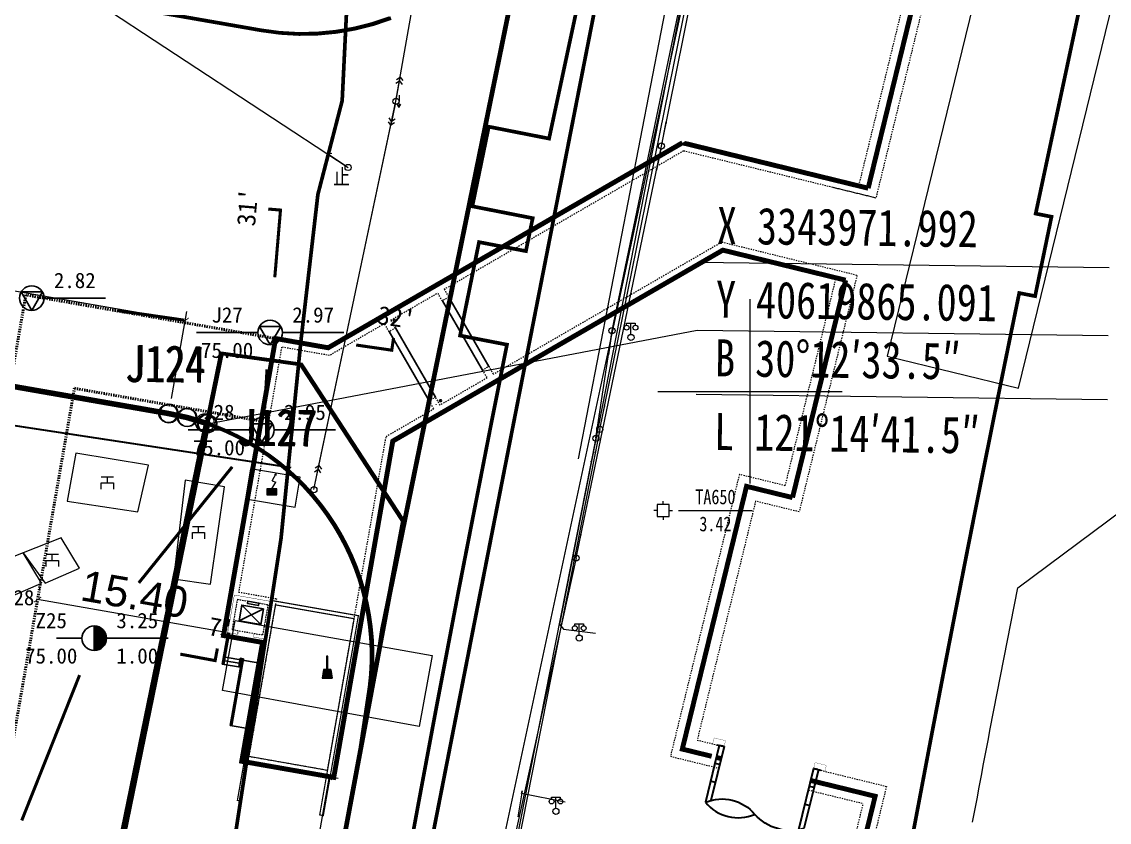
# Model space of a CAD drawing. Extents: x 274235 to 276654, y 142848 to 144425.
# Drawn here: x 275340.8 to 275429.2, y 143365 to 143430.1 of the extents above; entities that cross this region are included whole.
import ezdxf
from ezdxf.enums import TextEntityAlignment as Align

# ---------------------------------------------------------------- set-up
doc = ezdxf.new("R2010")
doc.units = 0
doc.header["$LTSCALE"] = 1.5
doc.header["$PDMODE"] = 1
doc.header["$PDSIZE"] = 0.2
for name, pattern in [('__DASH', [0.35, 0.25, -0.1]), ('ACAD_ISO04W100', [30, 24, -3, 0, -3]), ('DASH', [0.35, 0.25, -0.1]), ('X5', [3, 2, -1])]:
    doc.linetypes.add(name, pattern=pattern)
doc.layers.get('0').update_dxf_attribs({"linetype": 'CONTINUOUS', "lineweight": 0})
doc.layers.get('Defpoints').update_dxf_attribs({"linetype": 'CONTINUOUS'})
for name, color, linetype in [('00人防设备', 7, 'CONTINUOUS'), ('11', 8, 'X5'), ('BRF-给排水专业管线', 155, 'CONTINUOUS'), ('EVA', 230, 'CONTINUOUS'), ('HOLE', 1, 'CONTINUOUS'), ('JZ-建筑', 7, 'CONTINUOUS'), ('JZ-装修层', 71, 'CONTINUOUS'), ('PROFILE', 241, 'CONTINUOUS'), ('使用层', 7, 'CONTINUOUS'), ('看线', 254, 'CONTINUOUS'), ('福明路站平面090922车站主体施工图归档原文件$0$08公共楼梯的', 7, 'CONTINUOUS'), ('结构墙', 4, 'CONTINUOUS')]:
    doc.layers.add(name, color=color, linetype=linetype)
for name, color, linetype, lineweight in [('1-车站轮廓', 140, 'DASH', 13), ('_ACM-A-ANNO-DIMS', 7, 'CONTINUOUS', 5), ('_ACM-A-SITE-OTLN', 3, 'CONTINUOUS', 25), ('_ACM-A-SITE-WALL', 5, 'CONTINUOUS', 50), ('DLDW', 8, 'CONTINUOUS', 0), ('GXYZ', 8, 'CONTINUOUS', 0), ('JG', 140, 'CONTINUOUS', 30), ('JZD', 1, 'CONTINUOUS', 0), ('JZP', 1, 'CONTINUOUS', 0), ('KZD', 8, 'CONTINUOUS', 0), ('RD-红线', 7, 'CONTINUOUS', 13), ('SXSS', 8, 'CONTINUOUS', 0), ('TK', 7, 'CONTINUOUS', 0), ('ZBTZ', 8, 'CONTINUOUS', 0)]:
    doc.layers.add(name, color=color, linetype=linetype, lineweight=lineweight)
doc.layers.add('ASSIST', color=8, linetype='CONTINUOUS', lineweight=0, plot=False)
doc.layers.add('T2006年到2024年报批数据汇总', color=7, linetype='CONTINUOUS', lineweight=60, true_color=0x0070ff)
doc.styles.add('_ACM-G-NOTES', font='arial.ttf', dxfattribs={"height": 2.5})
doc.styles.add('HZ', font='', dxfattribs={"width": 0.8})
doc.styles.add('ST', font='')
doc.styles.get("Standard").update_dxf_attribs({"font": ''})
doc.styles.add('控制点注记', font='', dxfattribs={"width": 0.8, "height": 1.2})
doc.styles.add('管线性质说明', font='', dxfattribs={"width": 0.8, "height": 1.25})
doc.styles.get('HZ').set_extended_font_data('NSimSun')
doc.styles.get('ST').set_extended_font_data('SimSun')
doc.styles.get('Standard').set_extended_font_data('NSimSun')
doc.styles.get('控制点注记').set_extended_font_data('NSimSun')
doc.styles.get('管线性质说明').set_extended_font_data('NSimSun')
doc.linetypes.add('1161', pattern='A,0,[149,AAA.SHX,S=0.15,R=0,X=0,Y=0],-1.6', length=1.6)
doc.dimstyles.new('_ACM-DIM-A_m', dxfattribs={"dimscale": 0.5, "dimtxt": 2.5, "dimasz": 1, "dimexe": 1.5, "dimexo": 2.5, "dimgap": 1, "dimtad": 1, "dimzin": 1, "dimdsep": 46, "dimtxsty": '_ACM-G-NOTES', "dimblk": 'ARCHTICK', "dimcen": 2.5, "dimclrd": 256, "dimclre": 256, "dimclrt": 256, "dimazin": 0, "dimtfac": 1, "dimtmove": 0, "dimatfit": 3, "dimldrblk": 'DOTSMALL', "dimfxl": 1, "dimlwd": 18, "dimlwe": 18, "dimarcsym": 0})

# ---------------------------------------------------------------- blocks, each defined once
blk = doc.blocks.new('gc097')
for p, q in [((-0.7, 2), (-0.7, 2.3)), ((-0.7, 2.3), (0.7, 2.3)), ((0, 0.5), (0, 2.3)), ((0.7, 2.3), (0.7, 2))]:
    blk.add_line(p, q)
for centre, radius in [((-0.7, 1.6), 0.4), ((0.73, 1.6), 0.4), ((0, 0), 0.5)]:
    blk.add_circle(centre, radius)
blk = doc.blocks.new('gc232')
for p, q in [((0.5, 1), (0.5, -1)), ((0.5, -1), (0.19, -0.46)), ((0.5, -1), (0.81, -0.46))]:
    blk.add_line(p, q)
blk.add_circle((0, 0), 0.5)
blk = doc.blocks.new('gc170')
at = {"linetype": 'Continuous'}
blk.add_circle((0, 0), 0.5, dxfattribs=at)
blk = doc.blocks.new('gc013a')
at = {"linetype": 'Continuous'}
blk.add_line((0.5, 0), (4, 0), dxfattribs=at)
at = {"linetype": 'Continuous', "flags": 128}
for points in [[(2.88, 0.5), (3.38, 0), (2.88, -0.5)], [(3.5, 0.5), (4, 0), (3.5, -0.5)]]:
    blk.add_lwpolyline(points, dxfattribs=at)
blk = doc.blocks.new('gc013b')
at = {"linetype": 'Continuous'}
blk.add_line((0.5, 0), (4, 0), dxfattribs=at)
at = {"linetype": 'Continuous', "flags": 128}
blk.add_lwpolyline([(3.5, 0.5), (4, 0), (3.5, -0.5)], dxfattribs=at)
blk = doc.blocks.new('gc013c')
at = {"linetype": 'Continuous'}
blk.add_line((0.5, 0), (4, 0), dxfattribs=at)
at = {"linetype": 'Continuous', "const_width": 0.15, "flags": 128}
blk.add_lwpolyline([(3.775, 0, 1), (3.925, 0, 1)], format="xyb", close=True, dxfattribs=at)
blk = doc.blocks.new('*U24')
at = {"linetype": 'Continuous'}
for points in [[(0, 0.5), (0.8, 1), (-0.8, 1)], [(0, 0.5), (-0.8, 1), (-0.8, 0)], [(0, 0.5), (-0.8, 0), (0.8, 0)], [(0, 0.5), (0.8, 0), (0.8, 1)]]:
    blk.add_solid(points, dxfattribs=at)
blk = doc.blocks.new('gc129')
for p, q in [((0, 1), (0.64, 2.04)), ((0.05, 2.29), (0.73, 3.47)), ((0.05, 2.29), (0.64, 2.04))]:
    blk.add_line(p, q)
blk.add_lwpolyline([(0.8, 3.6, 0, 0.5, 0), (0.58, 3.19, 0.5, 0.5, 0)], format="xyseb")
blk.add_lwpolyline([(-0.8, 0), (0.8, 0), (0.8, 1), (-0.8, 1), (-0.8, 0)], close=True)
at = {"linetype": 'Continuous'}
blk.add_blockref('*U24', (0, 0), dxfattribs=at)
blk = doc.blocks.new('*U27')
at = {"linetype": 'Continuous'}
for points in [[(0, 2.5), (0.1, 3.6), (-0.1, 3.6)], [(0, 2.5), (-0.1, 3.6), (-0.1, 1.4)], [(0, 2.5), (0.1, 1.4), (0.1, 3.6)], [(0, 2.5), (-0.1, 1.4), (0.1, 1.4)]]:
    blk.add_solid(points, dxfattribs=at)
blk = doc.blocks.new('*U28')
at = {"linetype": 'Continuous'}
for points in [[(-0.1, -0.1), (-0.6, 0.6), (-0.8, -0.8)], [(-0.1, -0.1), (0.6, 0.6), (-0.6, 0.6)], [(-0.1, -0.1), (0.8, -0.8), (0.6, 0.6)], [(-0.1, -0.1), (-0.8, -0.8), (0.8, -0.8)]]:
    blk.add_solid(points, dxfattribs=at)
blk = doc.blocks.new('gc017')
for p, q in [((-0.6, 0.6), (-0.8, -0.8)), ((-0.6, 0.6), (0.6, 0.6)), ((0.6, 0.6), (0.8, -0.8)), ((-0.8, -0.8), (0.8, -0.8))]:
    blk.add_line(p, q)
for points in [[(-0.1, 0.6), (0.1, 0.6), (0.1, 2.8), (-0.1, 2.8)], [(0.6, 0.6), (-0.6, 0.6), (-0.8, -0.8), (0.8, -0.8)]]:
    blk.add_lwpolyline(points, close=True)
at = {"const_width": 0.2}
blk.add_lwpolyline([(-0.6, 0.6), (-0.6, 0.6), (-0.6, 0.6)], dxfattribs=at)
blk.add_point((0, 0))
at = {"linetype": 'Continuous'}
for name, p in [('*U27', (0, -0.8)), ('*U28', (0, 0))]:
    blk.add_blockref(name, p, dxfattribs=at)
blk = doc.blocks.new('gc259')
at = {"linetype": 'Continuous', "flags": 128}
for points in [[(-1, 0), (-1.5, 0)], [(-1, -1), (1, -1), (1, 1), (-1, 1), (-1, -1)], [(0, 1), (0, 1.5)], [(1, 0), (1.5, 0)], [(0, -1), (0, -1.5)]]:
    blk.add_lwpolyline(points, dxfattribs=at)
at = {"linetype": 'Continuous'}
blk.add_point((0, 0), dxfattribs=at)
blk = doc.blocks.new('gc018')
for p, q in [((-1, 1), (1, 1)), ((-1, 0), (1, 0)), ((-1, -1), (-1, 0)), ((0, 0), (0, 1)), ((1, 0), (1, -1))]:
    blk.add_line(p, q)
blk = doc.blocks.new('GC0000')
at = {"linetype": 'Continuous'}
blk.add_point((0, 0), dxfattribs=at)
blk = doc.blocks.new('JGTTYUYI')
at = {"color": 252}
for points in [[(4946652, -3367056), (5042652, -3367056), (5042652, -3356056), (4946652, -3356056), (4946652, -3367056)], [(5086595, -3409770), (5086166, -3403284)]]:
    blk.add_lwpolyline(points, dxfattribs=at)
at = {"layer": '00人防设备', "color": 252}
blk.add_line((5055191, -3401771), (5055202, -3401759), dxfattribs=at)
at = {"layer": '1-车站轮廓', "color": 252}
for points in [[(5208573, -3335281), (5232087, -3333180), (5233252, -3346872), (5233252, -3362026), (5209652, -3362026), (5209652, -3360306), (5078452, -3360306)], [(5076652, -3358806), (5211452, -3358806), (5211452, -3360226), (5231452, -3360226), (5231452, -3346949), (5230446, -3335134), (5210526, -3336914), (5210768, -3339764), (5167999, -3343141)], [(5030352, -3374622), (5030352, -3371006)], [(5036852, -3371006), (5036852, -3373305)], [(5054852, -3372606), (5037452, -3372606)], [(5073817, -3413752), (5073611, -3410629), (5086595, -3409770), (5086166, -3403284), (5058673, -3405103), (5055573, -3401869), (5055032, -3402388)], [(5074249, -3411188), (5076743, -3411023)]]:
    blk.add_lwpolyline(points, dxfattribs=at)
at = {"layer": '1-车站轮廓', "color": 252, "ltscale": 0.008}
for points, const_width in [([(5209445, -3336007), (5231358, -3334049), (5232452, -3346906), (5232452, -3361226), (5210452, -3361226), (5210452, -3359506), (5077652, -3359506), (5077652, -3364846)], 400), ([(5077652, -3364906), (5077652, -3359506)], 100), ([(4966602, -3371806), (5029752, -3371806)], 400), ([(5037452, -3371806), (5037452, -3382096), (5058913, -3404486), (5086625, -3402653), (5087127, -3410236), (5077336, -3410884), (5077549, -3414106), (5053077, -3415726), (5052790, -3411394), (5029752, -3387358)], 400), ([(5037452, -3371806), (5055652, -3371806)], 400), ([(5055652, -3371806), (5055652, -3375656), (5077652, -3375656), (5077652, -3373195)], 400), ([(5077652, -3372785), (5077652, -3372406)], 400)]:
    blk.add_lwpolyline(points, dxfattribs=dict(at, const_width=const_width))
for points in [[(5076652, -3364906), (5076652, -3358806)], [(5078452, -3364906), (5078452, -3360306)], [(5076652, -3364906), (5078452, -3364906)], [(4966002, -3371006), (5030352, -3371006)], [(5045923, -3403362), (5030352, -3387117), (5030352, -3371006)], [(5036852, -3371006), (5056652, -3371006)], [(5036852, -3371006), (5036852, -3382337), (5051698, -3397826)], [(5056652, -3371006), (5056652, -3374656), (5076652, -3374656)], [(5029752, -3371806), (5029752, -3371806)], [(5037452, -3371806), (5037452, -3382096), (5055799, -3401237)], [(5054852, -3372606), (5054852, -3376456), (5078452, -3376456), (5078452, -3372406)], [(5076652, -3374656), (5076652, -3372406)], [(5076652, -3372406), (5078452, -3372406)], [(4966602, -3372606), (5029752, -3372606)], [(5051572, -3398778), (5051157, -3398345), (5051698, -3397826)], [(5051572, -3398778), (5052113, -3398259)], [(5052113, -3398259), (5055158, -3401436), (5054617, -3401955)], [(5048949, -3407387), (5048949, -3407387), (5052790, -3411394), (5053077, -3415726), (5077549, -3414106), (5077336, -3410884), (5087127, -3410236), (5086625, -3402653), (5058913, -3404486), (5055591, -3401021), (5055591, -3401021)], [(5054617, -3401955), (5055032, -3402388)], [(5045923, -3403362), (5046464, -3402843), (5046879, -3403276)], [(5046879, -3403276), (5046338, -3403795)], [(5049924, -3406453), (5049383, -3406972), (5046338, -3403795)], [(5050339, -3406886), (5049798, -3407405), (5053374, -3411136), (5053636, -3415087), (5073817, -3413752)], [(5049924, -3406453), (5050339, -3406886)], [(5074416, -3413712), (5074249, -3411188)], [(5074416, -3413712), (5076910, -3413547), (5076743, -3411023)]]:
    blk.add_lwpolyline(points, dxfattribs=at)
blk.add_lwpolyline([(5029752, -3371806, 400, 400, 0), (5029752, -3387358, 0, 0, 0), (5048949, -3407387, 0, 0, 0)], format="xyseb", dxfattribs=at)
at = {"layer": 'BRF-给排水专业管线', "color": 252}
for centre in [(5054797, -3401493), (5049346, -3406717)]:
    blk.add_circle(centre, 80, dxfattribs=at)
at = {"layer": 'JG', "color": 252, "ltscale": 5}
for p, q in [((5076652, -3364906), (5076652, -3364306)), ((5076652, -3364506), (5081578, -3364505)), ((5076652, -3364556), (5076652, -3364906)), ((5076652, -3364906), (5081774, -3364905)), ((5078152, -3364505), (5078152, -3364905)), ((5079652, -3364505), (5079652, -3364905)), ((5076653, -3372406), (5081155, -3372405)), ((5076653, -3373006), (5076653, -3372406)), ((5076653, -3372406), (5076653, -3372756)), ((5078153, -3372405), (5078153, -3372805)), ((5079653, -3372405), (5079653, -3372805)), ((5076653, -3372806), (5081410, -3372805))]:
    blk.add_line(p, q, dxfattribs=at)
at = {"layer": 'JG', "color": 252, "ltscale": 5, "const_width": 20}
for points in [[(5076652, -3363956), (5076152, -3363956), (5076152, -3364406), (5076152, -3364406), (5076152, -3364706), (5076152, -3364706), (5076152, -3364906), (5076652, -3364906)], [(5076653, -3372406), (5076153, -3372406), (5076153, -3372856), (5076153, -3372856), (5076153, -3373156), (5076153, -3373156), (5076153, -3373356), (5076653, -3373356)]]:
    blk.add_lwpolyline(points, close=True, dxfattribs=at)
at = {"layer": 'JG', "color": 252, "ltscale": 5}
for points in [[(5081578, -3364505, -0.290415), (5081410, -3368655)], [(5081410, -3372805, -0.330105), (5081410, -3368655)], [(5081410, -3372805, 0.330105), (5081410, -3368655)]]:
    blk.add_lwpolyline(points, format="xyb", dxfattribs=at)
at = {"layer": 'JZ-建筑', "color": 252}
for points, const_width in [([(5089838, -3402741), (5089858, -3403040), (5073693, -3404109), (5074122, -3410595), (5090287, -3409526), (5090307, -3409825), (5073843, -3410914), (5073374, -3403830), (5089838, -3402741)], 100), ([(5077090, -3411717), (5077023, -3410704), (5073930, -3410909), (5074136, -3414032), (5077230, -3413827), (5077176, -3413014)], 30), ([(5076791, -3411737), (5076743, -3411023), (5074249, -3411188)], 30), ([(5074249, -3411188), (5074416, -3413713), (5076910, -3413548), (5076876, -3413034)], 30), ([(5076791, -3411737), (5077090, -3411717)], 30), ([(5076876, -3413034), (5077176, -3413014)], 30)]:
    blk.add_lwpolyline(points, dxfattribs=dict(at, const_width=const_width))
at = {"layer": 'JZ-装修层', "color": 252}
for p, q in [((5077027, -3410764), (5084411, -3410275)), ((5077031, -3410824), (5084415, -3410335)), ((5084506, -3411712), (5078998, -3412077)), ((5078998, -3412077), (5079015, -3412341)), ((5084510, -3411777), (5079062, -3412138)), ((5079062, -3412138), (5079071, -3412267)), ((5079071, -3412267), (5079729, -3412224)), ((5079015, -3412341), (5079734, -3412294)), ((5077221, -3413693), (5079815, -3413521)), ((5077225, -3413762), (5079820, -3413591))]:
    blk.add_line(p, q, dxfattribs=at)
at = {"layer": '使用层', "color": 252}
blk.add_line((5077076, -3413021), (5077058, -3413022), dxfattribs=at)
at = {"layer": '看线', "color": 252}
for p, q in [((5077023, -3410704), (5084407, -3410216)), ((5079027, -3410692), (5079225, -3413695)), ((5084514, -3411842), (5079126, -3412198)), ((5079426, -3412179), (5079525, -3413675)), ((5079725, -3412159), (5079824, -3413656)), ((5079824, -3413656), (5077230, -3413827))]:
    blk.add_line(p, q, dxfattribs=at)
at = {"layer": '看线', "color": 252, "ltscale": 0.8}
for points in [[(5046464, -3402843), (5051157, -3398345)], [(5046879, -3403276), (5051572, -3398778)], [(5049924, -3406453), (5054617, -3401955)], [(5050339, -3406886), (5055032, -3402388)]]:
    blk.add_lwpolyline(points, dxfattribs=at)
at = {"layer": '看线', "color": 252}
blk.add_lwpolyline([(5084514, -3411842), (5084407, -3410216)], dxfattribs=at)
at = {"layer": '福明路站平面090922车站主体施工图归档原文件$0$08公共楼梯的', "color": 252, "lineweight": -3}
for p, q in [((5074795, -3413255), (5075966, -3411368)), ((5076092, -3413164), (5074669, -3411459))]:
    blk.add_line(p, q, dxfattribs=at)
for points in [[(5074669, -3411459), (5075966, -3411368), (5076092, -3413164), (5074795, -3413255)], [(5074302, -3411936), (5074501, -3411922), (5074564, -3412820), (5074365, -3412834)]]:
    blk.add_lwpolyline(points, close=True, dxfattribs=at)
at = {"layer": '结构墙', "color": 252}
for p, q in [((5078052, -3364505), (5076652, -3364506)), ((5078053, -3372805), (5076653, -3372806))]:
    blk.add_line(p, q, dxfattribs=at)
blk = doc.blocks.new('A$C2A366C87')
at = {"layer": 'T2006年到2024年报批数据汇总', "color": 30, "linetype": 'X5', "lineweight": -2, "const_width": 0.3}
blk.add_lwpolyline([(264.414, 323.799), (257.648, 287.622), (240.101, 290.97), (249.623, 337.451), (256.095, 336.555)], close=True, dxfattribs=at)
at = {"color": 3, "xscale": 0.001, "yscale": 0.001, "zscale": 0.001, "rotation": 256.2583456811273}
blk.add_blockref('JGTTYUYI', (4772.274, 4435.724), dxfattribs=at)
blk = doc.blocks.new('A$C58C25E19')
at = {"color": 1, "linetype": 'Continuous', "flags": 128}
blk.add_lwpolyline([(308.795, -129.468), (318.192, -71.46), (318.323, -70.508), (318.409, -69.542), (318.447, -68.566), (318.438, -67.583), (318.38, -66.597), (318.273, -65.611), (318.117, -64.63), (317.912, -63.656), (317.659, -62.694), (317.358, -61.747), (317.012, -60.818), (316.622, -59.911), (316.19, -59.028), (315.718, -58.173), (315.209, -57.347), (314.664, -56.554), (314.083, -55.789), (313.46, -55.045), (312.797, -54.328), (312.095, -53.64), (311.356, -52.984), (310.584, -52.364), (309.779, -51.781), (308.945, -51.237), (308.085, -50.737), (307.203, -50.28), (306.301, -49.868), (305.384, -49.503), (304.454, -49.185), (303.515, -48.914), (302.571, -48.691), (301.626, -48.516), (63.21, -10.167)], dxfattribs=at)
at = {"layer": 'RD-红线'}
for points in [[(370.866, -61.785), (382.933, -52.544)], [(370.866, -61.785), (382.933, -52.544)], [(370.866, -61.785), (382.933, -52.544)], [(370.866, -61.785), (382.933, -52.544)], [(367.439, -80.889), (367.604, -79.935), (367.77, -78.982), (367.937, -78.029), (368.104, -77.077), (368.271, -76.124), (368.438, -75.171), (368.606, -74.218), (368.775, -73.266), (370.866, -61.785)], [(367.439, -80.889), (367.604, -79.935), (367.77, -78.982), (367.937, -78.029), (368.104, -77.077), (368.271, -76.124), (368.438, -75.171), (368.606, -74.218), (368.775, -73.266), (370.866, -61.785)], [(367.439, -80.889), (367.604, -79.935), (367.77, -78.982), (367.937, -78.029), (368.104, -77.077), (368.271, -76.124), (368.438, -75.171), (368.606, -74.218), (368.775, -73.266), (370.866, -61.785)], [(367.439, -80.889), (367.604, -79.935), (367.77, -78.982), (367.937, -78.029), (368.104, -77.077), (368.271, -76.124), (368.438, -75.171), (368.606, -74.218), (368.775, -73.266), (370.866, -61.785)]]:
    blk.add_lwpolyline(points, dxfattribs=at)
blk = doc.blocks.new('BASEMENT')
at = {"layer": '_ACM-A-SITE-WALL', "linetype": '__DASH', "ltscale": 10}
blk.add_lwpolyline([(1891631, 816805), (1681958, 816805), (1681958, 789605), (1619758, 789605), (1619758, 610202), (1652552, 575356), (1764854, 536805), (1911521, 536805), (1919331, 545026), (1919331, 788642), (1896831, 788642), (1896831, 836511), (1912251, 836494), (1912258, 843311), (1891631, 843311)], close=True, dxfattribs=at)
blk = doc.blocks.new('_ArchTick')
at = {"const_width": 0.15}
blk.add_lwpolyline([(-0.5, -0.5), (0.5, 0.5)], dxfattribs=at)
blk = doc.blocks.new('*D1751')
at = {"layer": '_ACM-A-ANNO-DIMS', "lineweight": 18}
for p, q in [((275219.146, 143419.16), (275220.988, 143429.725)), ((275220.859, 143428.986), (275354.043, 143405.76)), ((275352.938, 143399.423), (275354.172, 143406.499))]:
    blk.add_line(p, q, dxfattribs=at)
at = {"layer": 'Defpoints', "color": 0}
for p in [(275218.931, 143417.929), (275354.043, 143405.76), (275352.723, 143398.192)]:
    blk.add_point(p, dxfattribs=at)
at = {"layer": '_ACM-A-ANNO-DIMS', "lineweight": 18, "xscale": 0.5, "yscale": 0.5, "zscale": 0.5}
for p, rotation in [((275220.859, 143428.986), 170.1075691695914), ((275354.043, 143405.76), 350.1075691695913)]:
    blk.add_blockref('_ArchTick', p, dxfattribs=dict(at, rotation=rotation))
at = {"layer": '_ACM-A-ANNO-DIMS', "insert": (275287.757, 143419.124), "char_height": 2.5, "attachment_point": 5, "rotation": 350.10757, "style": '_ACM-G-NOTES'}
blk.add_mtext('135.19', dxfattribs=at)
blk = doc.blocks.new('_DotSmall')
at = {"color": 0, "linetype": 'ByBlock', "const_width": 0.5}
blk.add_lwpolyline([(-0.0625, 0, 1), (0.0625, 0, 1)], format="xyb", close=True, dxfattribs=at)
blk = doc.blocks.new('*D1694')
at = {"layer": '_ACM-A-ANNO-DIMS', "lineweight": 18, "transparency": 16777216}
for p, q in [((58.273, 89.631), (58.273, 89.412)), ((73.673, 89.631), (73.673, 89.412)), ((73.673, 88.662), (58.273, 88.662))]:
    blk.add_line(p, q, dxfattribs=at)
at = {"layer": 'Defpoints', "color": 0, "transparency": 16777216}
for p in [(58.273, 88.662), (58.273, 88.381), (73.673, 88.381)]:
    blk.add_point(p, dxfattribs=at)
at = {"layer": '_ACM-A-ANNO-DIMS', "lineweight": 18, "transparency": 16777216, "xscale": 0.5, "yscale": 0.5, "zscale": 0.5}
for p, rotation in [((58.273, 88.662), 179.9999999930701), ((73.673, 88.662), 359.99999999307)]:
    blk.add_blockref('_ArchTick', p, dxfattribs=dict(at, rotation=rotation))
at = {"layer": '_ACM-A-ANNO-DIMS', "transparency": 16777216, "insert": (65.973, 90.438), "char_height": 2.5, "attachment_point": 5, "rotation": 360, "style": '_ACM-G-NOTES'}
blk.add_mtext('15.40', dxfattribs=at)
blk = doc.blocks.new('*D1695')
at = {"layer": '_ACM-A-ANNO-DIMS', "lineweight": 18, "transparency": 16777216}
for p, q in [((78.142, 78.564), (84.864, 78.564)), ((84.114, 78.564), (84.114, 58.237)), ((78.142, 58.237), (84.864, 58.237))]:
    blk.add_line(p, q, dxfattribs=at)
at = {"layer": 'Defpoints', "color": 0, "transparency": 16777216}
for p in [(76.892, 78.564), (76.892, 58.237), (84.114, 58.237)]:
    blk.add_point(p, dxfattribs=at)
at = {"layer": '_ACM-A-ANNO-DIMS', "lineweight": 18, "transparency": 16777216, "xscale": 0.5, "yscale": 0.5, "zscale": 0.5}
for p, rotation in [((84.114, 78.564), 90), ((84.114, 58.237), 270)]:
    blk.add_blockref('_ArchTick', p, dxfattribs=dict(at, rotation=rotation))
at = {"layer": '_ACM-A-ANNO-DIMS', "transparency": 16777216, "insert": (82.337, 68.401), "char_height": 2.5, "attachment_point": 5, "rotation": 90, "style": '_ACM-G-NOTES'}
blk.add_mtext('20.33', dxfattribs=at)
blk = doc.blocks.new('*D1720')
at = {"layer": '_ACM-A-ANNO-DIMS', "lineweight": 18, "transparency": 16777216}
for p, q in [((67.251, 64.328), (61.445, 69.13)), ((62.023, 68.652), (44.19, 47.089)), ((49.418, 42.765), (43.612, 47.567))]:
    blk.add_line(p, q, dxfattribs=at)
at = {"layer": 'Defpoints', "color": 0, "transparency": 16777216}
for p in [(68.215, 63.532), (44.19, 47.089), (50.381, 41.969)]:
    blk.add_point(p, dxfattribs=at)
at = {"layer": '_ACM-A-ANNO-DIMS', "lineweight": 18, "transparency": 16777216, "xscale": 0.5, "yscale": 0.5, "zscale": 0.5}
for p, rotation in [((62.023, 68.652), 50.40824551412609), ((44.19, 47.089), 230.4082455141261)]:
    blk.add_blockref('_ArchTick', p, dxfattribs=dict(at, rotation=rotation))
at = {"layer": '_ACM-A-ANNO-DIMS', "transparency": 16777216, "insert": (51.738, 59.003), "char_height": 2.5, "attachment_point": 5, "rotation": 50.40825, "style": '_ACM-G-NOTES'}
blk.add_mtext('27.98', dxfattribs=at)
blk = doc.blocks.new('H_sam_hole')
blk.add_line((0, 2), (0, -2))
at = {"const_width": 2}
blk.add_lwpolyline([(0, -1, 0.414214), (1, 0, 0.414214), (0, 1, 1)], format="xyb", dxfattribs=at)
blk.add_circle((0, 0), 2)
blk = doc.blocks.new('H_cpt_hole')
for p, q in [((-1.73, 1), (1.73, 1)), ((0, -2), (-1.73, 1)), ((1.73, 1), (0, -2))]:
    blk.add_line(p, q)
blk.add_circle((0, 0), 2)
blk = doc.blocks.new('DIM')
at = {"layer": '_ACM-A-ANNO-DIMS'}
for p1, p2, distance, picture, middle in [((73.673, 88.381), (58.273, 88.381), -0.281, '*D1694', (65.973, 90.438)), ((76.892, 78.564), (76.892, 58.237), 7.223, '*D1695', (82.337, 68.401)), ((68.215, 63.532), (50.381, 41.969), -8.035, '*D1720', (51.738, 59.003))]:
    dim = blk.add_aligned_dim(p1=p1, p2=p2, distance=distance, dimstyle='_ACM-DIM-A_m', dxfattribs=at)
    dim.commit()
    dim.dimension.update_dxf_attribs({"geometry": picture, "text_midpoint": middle})

msp = doc.modelspace()

# ---------------------------------------------------------------- linework, layer by layer
at = {"linetype": 'Continuous'}
for p, q in [((275395.765, 143410.519), (275429.212, 143410.079)), ((275355.872, 143397.369), (275395.692, 143404.978)), ((275395.692, 143404.978), (275429.139, 143404.538)), ((275429.07, 143399.302), (275395.623, 143399.742))]:
    msp.add_line(p, q, dxfattribs=at)
at = {"color": 4, "linetype": 'Continuous', "const_width": 0.3, "flags": 128}
for points in [[(275113.981, 143472.306), (275360.198, 143429.367), (275361.71, 143429.163), (275363.234, 143429.074), (275364.76, 143429.102), (275366.279, 143429.246), (275367.783, 143429.506), (275369.263, 143429.879), (275370.71, 143430.364)], [(275114.021, 143472.302), (275360.28, 143429.357), (275361.793, 143429.152), (275363.317, 143429.063), (275364.843, 143429.091), (275366.363, 143429.235), (275367.867, 143429.495), (275369.347, 143429.868), (275370.795, 143430.354)], [(275383.163, 143444.77), (275368.911, 143375.049), (275369.054, 143376), (275369.152, 143376.965), (275369.204, 143377.94), (275369.207, 143378.923), (275369.162, 143379.909), (275369.068, 143380.896), (275368.925, 143381.879), (275368.733, 143382.855), (275368.493, 143383.82), (275368.205, 143384.772), (275367.871, 143385.705), (275367.493, 143386.617), (275367.073, 143387.505), (275366.612, 143388.366), (275366.114, 143389.198), (275365.58, 143389.998), (275365.009, 143390.771), (275364.396, 143391.523), (275363.742, 143392.248), (275363.05, 143392.945), (275362.32, 143393.611), (275361.555, 143394.241), (275360.759, 143394.835), (275359.932, 143395.389), (275359.079, 143395.901), (275358.203, 143396.37), (275357.307, 143396.793), (275356.395, 143397.17), (275355.469, 143397.5), (275354.534, 143397.783), (275353.593, 143398.018), (275352.65, 143398.206), (275114.801, 143439.685)], [(275383.249, 143444.762), (275368.995, 143375.03), (275369.138, 143375.98), (275369.236, 143376.945), (275369.288, 143377.921), (275369.291, 143378.904), (275369.247, 143379.89), (275369.152, 143380.877), (275369.009, 143381.86), (275368.817, 143382.837), (275368.577, 143383.802), (275368.289, 143384.753), (275367.955, 143385.687), (275367.577, 143386.599), (275367.156, 143387.487), (275366.696, 143388.349), (275366.197, 143389.181), (275365.664, 143389.981), (275365.092, 143390.754), (275364.479, 143391.505), (275363.825, 143392.231), (275363.133, 143392.928), (275362.403, 143393.594), (275361.638, 143394.225), (275360.841, 143394.818), (275360.015, 143395.372), (275359.162, 143395.885), (275358.285, 143396.353), (275357.389, 143396.777), (275356.476, 143397.154), (275355.551, 143397.484), (275354.616, 143397.767), (275353.675, 143398.002), (275352.732, 143398.19), (275114.842, 143439.676)]]:
    msp.add_lwpolyline(points, dxfattribs=at)
at = {"layer": '11', "color": 3, "linetype": 'X5', "const_width": 0.3, "flags": 128}
msp.add_lwpolyline([(275354.165, 143329.588), (275357.421, 143359.339), (275361.849, 143388.036), (275363.478, 143404.213), (275364.846, 143416.015), (275366.822, 143423.639), (275367.53, 143438.064), (275367.86, 143453.586), (275370.868, 143458.34), (275392.683, 143454.735), (275388.619, 143437.434), (275367.26, 143328.594), (275354.165, 143329.588)], dxfattribs=at)
at = {"layer": 'ASSIST', "linetype": 'Continuous'}
for p, q in [((275371.196, 143423.594), (275377.279, 143458.12)), ((275388.777, 143404.938), (275398.96, 143453.837)), ((275392.792, 143419.952), (275399.675, 143453.845)), ((275378.41, 143356.282), (275397.775, 143446.618)), ((275387.781, 143396.912), (275397.733, 143445.84)), ((275344.996, 143432.863), (275367.308, 143418.207)), ((275364.934, 143393.963), (275370.783, 143421.638)), ((275385.85, 143386.455), (275392.792, 143419.952)), ((275387.462, 143396.19), (275388.777, 143404.938)), ((275387.462, 143396.19), (275378.627, 143351.542)), ((275387.781, 143396.912), (275379.006, 143352.447)), ((275385.85, 143386.455), (275378.579, 143353.511))]:
    msp.add_line(p, q, dxfattribs=at)
for points in [[(275386.058, 143394.513), (275394.464, 143437.925)], [(275364.52, 143392.007), (275371.196, 143423.594)]]:
    msp.add_lwpolyline(points, dxfattribs=at)
at = {"layer": 'DLDW', "linetype": '1161', "flags": 128}
for points, elevation in [([(275351.07, 143393.989), (275345.155, 143394.969), (275344.462, 143391.074), (275350.211, 143390.195)], 8.294), ([(275354.042, 143392.778), (275353.113, 143384.754), (275356.119, 143384.321), (275357.259, 143392.225)], 7.025), ([(275343.961, 143388.098), (275340.87, 143386.867), (275342.673, 143384.4), (275345.447, 143385.634)], 12.4), ([(275340.87, 143386.867), (275337.779, 143385.636), (275339.582, 143383.169), (275342.356, 143384.403)], 12.383)]:
    msp.add_lwpolyline(points, close=True, dxfattribs=dict(at, elevation=elevation))
at = {"layer": 'DLDW', "linetype": '1161'}
msp.add_lwpolyline([(275358.114, 143381.356), (275374.133, 143378.512), (275373.077, 143372.744), (275357.074, 143375.676)], close=True, dxfattribs=at)
at = {"layer": 'EVA'}
msp.add_circle((275352.729, 143398.191), 0.75, dxfattribs=at)
at = {"layer": 'GXYZ', "linetype": 'Continuous', "elevation": 6.197}
msp.add_lwpolyline([(275363.397, 143393.029), (275359.373, 143393.691), (275358.97, 143391.248), (275362.994, 143390.584)], close=True, dxfattribs=at)
at = {"layer": 'HOLE', "linetype": 'Continuous'}
for points in [[(275342.569, 143407.584), (275347.569, 143407.584)], [(275359.961, 143404.78), (275354.961, 143404.78)], [(275361.961, 143404.78), (275366.961, 143404.78)], [(275359.292, 143396.861), (275354.292, 143396.861)], [(275361.292, 143396.861), (275366.292, 143396.861)], [(275345.654, 143379.924), (275343.579, 143379.924)], [(275347.654, 143379.924), (275352.654, 143379.924)]]:
    msp.add_lwpolyline(points, dxfattribs=at)
at = {"layer": 'JZD', "const_width": 0.45, "flags": 128}
msp.add_lwpolyline([(275051.74, 143450.682), (275352.648, 143398.206), (275354.165, 143397.88), (275355.652, 143397.438), (275355.79, 143397.385), (275347.437, 143356.612), (275365.082, 143353.245), (275358.751, 143317.18), (275351.513, 143270.38), (275344.194, 143215.955), (275334.175, 143176.916), (275324.683, 143102.508)], dxfattribs=at)
at = {"layer": 'JZD', "color": 240, "const_width": 0.45, "flags": 128}
msp.add_lwpolyline([(275051.771, 143450.675), (275352.729, 143398.191), (275354.247, 143397.865), (275355.734, 143397.422), (275355.872, 143397.369), (275347.518, 143356.59), (275365.166, 143353.222), (275358.834, 143317.151), (275351.594, 143270.343), (275344.274, 143215.909), (275334.253, 143176.863), (275324.76, 143102.442)], dxfattribs=at)
at = {"layer": 'JZP', "linetype": 'Continuous'}
for centre in [(275352.648, 143398.206), (275352.729, 143398.191), (275354.165, 143397.88), (275354.247, 143397.865), (275355.652, 143397.438), (275355.79, 143397.385), (275355.872, 143397.369)]:
    msp.add_circle(centre, 0.75, dxfattribs=at)
at = {"layer": 'KZD', "linetype": 'Continuous'}
msp.add_line((275394.184, 143390.31, 3.417), (275400.184, 143390.31, 3.417), dxfattribs=at)
at = {"layer": 'PROFILE', "linetype": 'ACAD_ISO04W100', "ltscale": 0.08, "const_width": 0.25}
for points in [[(275361.341, 143409.28), (275361.803, 143414.745), (275360.806, 143414.829)], [(275348.569, 143406.572), (275353.961, 143405.792)], [(275367.961, 143403.768), (275370.858, 143403.349), (275371.001, 143404.339)], [(275360.521, 143398.634), (275360.708, 143401.78)], [(275350.277, 143384.424), (275357.876, 143393.861)], [(275353.654, 143378.629), (275356.487, 143378.105), (275356.669, 143379.088)], [(275340.754, 143365.103), (275345.46, 143376.924)]]:
    msp.add_lwpolyline(points, dxfattribs=at)
at = {"layer": 'SXSS', "linetype": 'Continuous', "const_width": 0.15}
msp.add_lwpolyline([(275362.674, 143393.796), (275300.815, 143403.19)], dxfattribs=at)
at = {"layer": 'T2006年到2024年报批数据汇总', "color": 6, "linetype": 'X5', "lineweight": -2, "const_width": 0.3}
for points in [[(275371.963, 143360.713), (275373.033, 143366.525), (275374.48, 143374.269), (275376.322, 143383.943), (275378.966, 143397.475), (275380.229, 143403.798), (275376.411, 143404.537), (275377.954, 143412.138), (275381.769, 143411.408), (275382.321, 143414.085), (275377.411, 143415.049), (275378.748, 143421.524), (275383.654, 143420.558), (275389.756, 143449.078)], [(275367.529, 143438.064), (275366.822, 143423.639), (275364.846, 143416.015), (275363.478, 143404.214), (275361.848, 143388.037), (275357.421, 143359.341), (275354.165, 143329.589), (275355.267, 143329.505), (275355.218, 143329.197), (275355.136, 143326.659), (275365.836, 143325.894), (275365.798, 143325.661), (275365.716, 143325.175), (275365.472, 143323.719), (275365.147, 143321.777), (275364.663, 143318.862), (275362.294, 143304.281)], [(275427.781, 143435.732), (275423.241, 143414.458), (275424.527, 143414.199), (275423.193, 143407.745), (275421.901, 143407.996), (275421.655, 143406.798), (275421.266, 143404.9), (275420.878, 143403.001), (275420.298, 143400.151), (275419.723, 143397.301), (275418.96, 143393.5), (275418.203, 143389.697), (275417.639, 143386.846), (275416.708, 143382.09), (275415.785, 143377.333), (275414.69, 143371.622), (275413.251, 143364.003)]]:
    msp.add_lwpolyline(points, dxfattribs=at)
at = {"layer": 'T2006年到2024年报批数据汇总', "color": 30, "linetype": 'X5', "lineweight": -2, "const_width": 0.3}
msp.add_lwpolyline([(275371.75, 143389.442), (275364.985, 143353.265), (275347.438, 143356.613), (275356.96, 143403.093), (275363.432, 143402.198)], close=True, dxfattribs=at)
at = {"layer": 'TK', "linetype": 'Continuous'}
for p, q in [((275400, 143392.5), (275400, 143407.5)), ((275392.5, 143400), (275407.5, 143400))]:
    msp.add_line(p, q, dxfattribs=at)
at = {"layer": 'ZBTZ', "linetype": '1161'}
for points in [[(275398.681, 143437.768), (275396.17, 143438.499), (275395.727, 143438.261), (275384.493, 143381.064), (275384.827, 143380.671), (275387.441, 143380.329)], [(275384.964, 143366.586), (275384.964, 143366.586), (275381.423, 143367.299), (275381.457, 143367.505), (275381.112, 143365.387)]]:
    msp.add_lwpolyline(points, dxfattribs=at)

# ---------------------------------------------------------------- block references
for name, p, rotation in [('A$C58C25E19', (275051.771, 143450.675), 359.2452370376578), ('A$C2A366C87', (275107.42, 143065.627), 2.442772294481065e-05)]:
    msp.add_blockref(name, p, dxfattribs=dict(rotation=rotation))
at = {"xscale": 0.001, "yscale": 0.001, "zscale": 0.001, "rotation": 350.1075691856989}
msp.add_blockref('BASEMENT', (273332.701, 142902.048), dxfattribs=at)
at = {"layer": '_ACM-A-SITE-OTLN', "rotation": 350.10756917272}
msp.add_blockref('DIM', (275269.406, 143305.731), dxfattribs=at)
at = {"layer": 'DLDW', "linetype": 'Continuous', "xscale": 0.5, "yscale": 0.5}
for name, p in [('gc097', (275390.313, 143404.383)), ('gc018', (275347.725, 143392.556)), ('gc018', (275355.134, 143388.519)), ('gc018', (275343.238, 143386.249)), ('gc097', (275386.102, 143379.934)), ('gc097', (275384.209, 143365.843))]:
    msp.add_blockref(name, p, dxfattribs=at)
at = {"layer": 'DLDW', "linetype": '1161', "xscale": 0.5, "yscale": 0.5}
msp.add_blockref('gc017', (275365.6, 143377.072), dxfattribs=at)
at = {"layer": 'GXYZ', "linetype": 'Continuous', "yscale": 0.5}
for name, p, xscale, rotation in [('gc013a', (275371.196, 143423.594), 0.499999999615463, 80.00783095442306), ('gc013a', (275371.196, 143423.594), 0.4999999994035823, 258.0663739578227), ('gc013c', (275392.792, 143419.952), 0.4999999998757057, 78.52046926266756), ('gc013b', (275367.308, 143418.207), 0.5000000020469805, 146.7004388863427), ('gc013c', (275392.792, 143419.952), 0.5000000007493869, 258.2919672091433), ('gc013c', (275388.777, 143404.938), 0.5000000001724145, 78.23676426448951), ('gc013c', (275388.777, 143404.938), 0.4999999992465297, 261.4513003449193), ('gc013c', (275387.781, 143396.912), 0.4999999994425513, 78.50305601510607), ('gc013c', (275387.462, 143396.19), 0.4999999992465296, 81.45130034491928), ('gc013c', (275387.781, 143396.912), 0.5000000003458305, 258.8399207548978), ('gc013c', (275387.462, 143396.19), 0.4999999996784341, 258.8068440430013), ('gc013a', (275364.52, 143392.007), 0.4999999994035823, 78.06637395782272), ('gc013c', (275385.85, 143386.455), 0.5000000007493869, 78.29196720914332), ('gc013c', (275385.85, 143386.455), 0.4999999996678129, 257.5539018968007)]:
    msp.add_blockref(name, p, dxfattribs=dict(at, xscale=xscale, rotation=rotation))
at = {"layer": 'GXYZ', "linetype": 'Continuous', "xscale": 0.4999999969741266, "yscale": 0.5, "zscale": 0.5, "rotation": 359.7028372522051}
msp.add_blockref('gc232', (275371.196, 143423.594), dxfattribs=at)
at = {"layer": 'GXYZ', "linetype": 'Continuous', "xscale": 0.5, "yscale": 0.5}
for name, p in [('gc170', (275371.196, 143423.594)), ('gc170', (275371.196, 143423.594)), ('gc170', (275392.792, 143419.952)), ('gc170', (275392.792, 143419.952)), ('gc170', (275367.308, 143418.207)), ('gc170', (275388.777, 143404.938)), ('gc170', (275387.781, 143396.912)), ('gc170', (275387.781, 143396.912)), ('gc170', (275387.462, 143396.19)), ('gc170', (275387.462, 143396.19)), ('gc129', (275361.096, 143391.586)), ('gc170', (275364.52, 143392.007)), ('gc170', (275385.85, 143386.455)), ('gc170', (275385.85, 143386.455))]:
    msp.add_blockref(name, p, dxfattribs=at)
at = {"layer": 'HOLE', "xscale": 0.5, "yscale": 0.5, "zscale": 0.5}
for name, p in [('H_cpt_hole', (275341.569, 143407.584)), ('H_cpt_hole', (275360.961, 143404.78)), ('H_cpt_hole', (275360.292, 143396.861)), ('H_sam_hole', (275346.654, 143379.924))]:
    msp.add_blockref(name, p, dxfattribs=at)
at = {"layer": 'JZD', "linetype": 'Continuous'}
for p in [(275352.647, 143398.206), (275352.648, 143398.206), (275354.165, 143397.88), (275354.165, 143397.88), (275355.652, 143397.438), (275355.652, 143397.438), (275355.79, 143397.385), (275355.79, 143397.385)]:
    msp.add_blockref('GC0000', p, dxfattribs=at)
at = {"layer": 'KZD', "linetype": 'Continuous', "xscale": 0.5, "yscale": 0.5}
msp.add_blockref('gc259', (275392.934, 143390.31, 3.417), dxfattribs=at)

# ---------------------------------------------------------------- texts
at = {"linetype": 'Continuous', "width": 0.8}
for s, p in [('X 3343971.992', (275397.285, 143411.999)), ('Y 40619865.091', (275397.206, 143406)), ('B 30°12′33.5″', (275397.143, 143401.235)), ('L 121°14′41.5″', (275397.064, 143395.235))]:
    msp.add_text(s, height=3, rotation=359.24524, dxfattribs=at).set_placement(p)
at = {"layer": 'GXYZ', "linetype": 'Continuous', "style": '管线性质说明', "width": 0.8}
msp.add_text('止', height=1.25, dxfattribs=at).set_placement((275366.774, 143417.503), align=Align.MIDDLE)
at = {"layer": 'HOLE', "style": 'ST'}
for s, p in [('2.82', (275345.069, 143409.022)), ('J27', (275357.461, 143406.217)), ('2.97', (275364.461, 143406.217)), ('75.00', (275357.461, 143403.342)), ('J28', (275356.792, 143398.299)), ('2.95', (275363.792, 143398.299)), ('75.00', (275356.792, 143395.424)), ('3.28', (275340.079, 143383.226)), ('Z25', (275343.154, 143381.361)), ('3.25', (275350.154, 143381.361)), ('75.00', (275343.154, 143378.486)), ('1.00', (275350.154, 143378.486))]:
    msp.add_text(s, height=1.25, dxfattribs=at).set_placement(p, align=Align.MIDDLE_CENTER)
at = {"layer": 'JZP', "linetype": 'Continuous', "style": 'HZ', "width": 0.8}
for s, p in [('J124', (275352.393, 143402.228)), ('J127', (275361.457, 143397.038))]:
    msp.add_text(s, height=3, dxfattribs=at).set_placement(p, align=Align.MIDDLE)
for s, p in [('J124', (275352.475, 143402.213)), ('J127', (275361.54, 143397.022))]:
    msp.add_text(s, height=3, rotation=359.24524, dxfattribs=at).set_placement(p, align=Align.MIDDLE)
at = {"layer": 'KZD', "linetype": 'Continuous', "style": '控制点注记', "width": 0.8}
for s, p in [('TA650', (275397.184, 143391.41, 3.417)), ('3.42', (275397.184, 143389.21, 3.417))]:
    msp.add_text(s, height=1.2, dxfattribs=at).set_placement(p, align=Align.MIDDLE)
at = {"layer": 'PROFILE', "style": 'ST'}
for s, rotation, p in [("31'", 85.1711, (275360.308, 143414.871)), ("32'", 351.7723, (275371.073, 143404.833)), ("7'", 349.51809, (275356.76, 143379.58))]:
    msp.add_text(s, height=1.5, rotation=rotation, dxfattribs=at).set_placement(p, align=Align.BOTTOM_CENTER)

# ---------------------------------------------------------------- dimensions: what is measured, and where the dimension line sits
at = {"layer": '_ACM-A-ANNO-DIMS'}
dim = msp.add_linear_dim(base=(275354.043, 143405.76), p1=(275218.931, 143417.929), p2=(275352.723, 143398.192), angle=170.10757, dimstyle='_ACM-DIM-A_m', override={"dimtmove": 1}, dxfattribs=at)
dim.commit()
dim.dimension.update_dxf_attribs({"geometry": '*D1751', "text_midpoint": (275287.757, 143419.124)})

doc.saveas('drawing.dxf')
